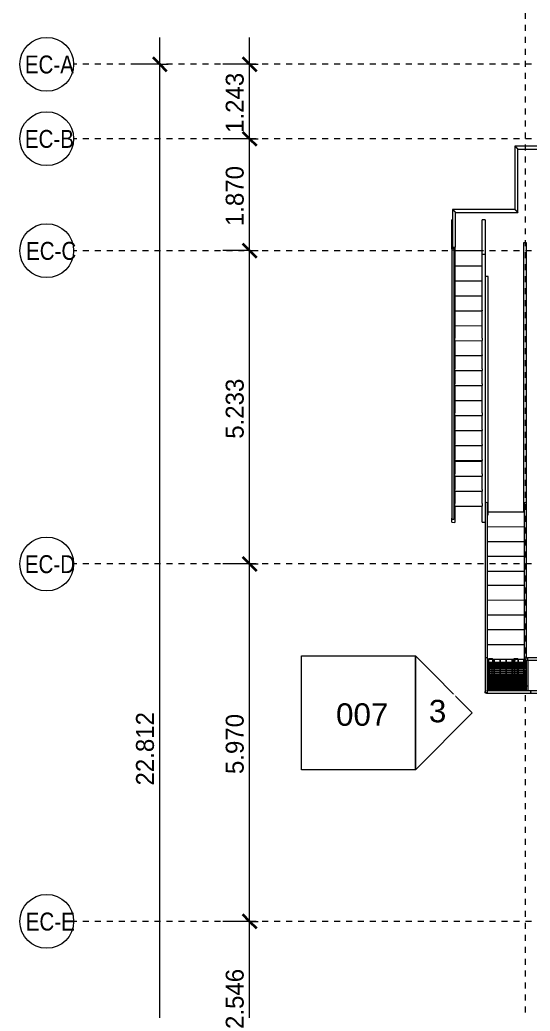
# Model space of a CAD drawing. Header units: metres. Extents: x -43 to 80, y -185 to 8.
# Drawn here: x 27.37 to 35.9, y -139.34 to -122.78 of the extents above; entities that cross this region are included whole.
import ezdxf

# ---------------------------------------------------------------- set-up
doc = ezdxf.new("R2010")
doc.units = ezdxf.units.M
doc.linetypes.add('Grid Line', pattern=[0.022225, 0.0127, -0.003175, 0.003175, -0.003175])
for name, color, linetype, lineweight in [('A-ANNO-DIMS', 7, 'Continuous', 9), ('A-ANNO-DIMS-150', 7, 'Continuous', 9), ('A-FLOR-HRAL', 7, 'Continuous', 9), ('A-GENM', 7, 'Continuous', 9), ('G-ANNO-SYMB', 7, 'Continuous', 9), ('P-PIPE-CNTR', 7, 'Continuous', 9), ('S-GRID', 7, 'Continuous', 9), ('S-GRID-IDEN', 7, 'Continuous', 9), ('S-STRS', 7, 'Continuous', 9)]:
    doc.layers.add(name, color=color, linetype=linetype, lineweight=lineweight)
doc.styles.add('Arial', font='arial.ttf', dxfattribs={"height": 0.375})
doc.styles.add('Century Gothic', font='GOTHIC.TTF', dxfattribs={"height": 0.3})
doc.styles.add('Saira Condensed', font='SairaCondensed-Regular.ttf', dxfattribs={"height": 0.3})
doc.dimstyles.new('C_G_2_0mm', dxfattribs={"dimscale": 0.3048, "dimtxt": 0.31325, "dimasz": 0.738189, "dimexe": 1.476378, "dimexo": 0.984252, "dimgap": 0.049213, "dimtad": 1, "dimdec": 3, "dimrnd": 0.001, "dimzin": 0, "dimdsep": 46, "dimtxsty": 'Century Gothic', "dimblk1": 'OBLIQUE', "dimblk2": 'OBLIQUE', "dimsah": 1, "dimcen": 0.09, "dimdle": 1.476378, "dimazin": 2, "dimtfac": 1, "dimtdec": 4, "dimtix": 1, "dimtmove": 0, "dimatfit": 3, "dimfxl": 1, "dimtvp": 1, "dimtolj": 1, "dimtzin": 0, "dimarcsym": 2})

# ---------------------------------------------------------------- blocks, each defined once
blk = doc.blocks.new('Railing - Railing-2167718-N02-ESTANQUE CABECERA')
at = {"layer": 'A-FLOR-HRAL'}
for p, q in [((-65.972, -113.394), (-64.132, -109.866)), ((-64.177, -109.843), (-65.928, -113.203)), ((-64.132, -109.866), (-64.177, -109.843)), ((-65.98, -113.39), (-65.972, -113.394))]:
    blk.add_line(p, q, dxfattribs=at)
blk = doc.blocks.new('Stairs 4 - Stairs 4-2168684-N02-ESTANQUE CABECERA')
at = {"layer": 'S-STRS'}
for p, q in [((-64.459, -109.178), (-64.232, -108.743)), ((-64.223, -108.748), (-64.232, -108.743)), ((-64.049, -109.491), (-63.782, -108.978)), ((-63.738, -109.001), (-64.005, -109.514)), ((-63.738, -109.001), (-63.782, -108.978)), ((-64.455, -109.279), (-64.886, -110.106)), ((-64.455, -109.279), (-64.464, -109.274)), ((-64.399, -109.172), (-64.455, -109.279)), ((-64.023, -109.439), (-64.428, -109.228)), ((-64.544, -109.449), (-64.138, -109.661)), ((-64.481, -110.318), (-64.049, -109.491)), ((-64.005, -109.514), (-64.177, -109.843)), ((-64.005, -109.514), (-64.049, -109.491)), ((-64.66, -109.671), (-64.254, -109.882)), ((-64.775, -109.893), (-64.369, -110.104)), ((-64.891, -110.114), (-65.104, -110.523)), ((-64.891, -110.114), (-64.886, -110.106)), ((-64.891, -110.114), (-64.485, -110.326)), ((-65.006, -110.336), (-64.6, -110.547)), ((-64.698, -110.734), (-64.485, -110.326)), ((-64.481, -110.318), (-64.485, -110.326)), ((-65.122, -110.558), (-65.232, -110.77)), ((-65.122, -110.558), (-65.104, -110.523)), ((-65.122, -110.558), (-64.716, -110.769)), ((-65.237, -110.779), (-65.34, -110.976)), ((-65.237, -110.779), (-65.232, -110.77)), ((-65.237, -110.779), (-64.832, -110.991)), ((-64.827, -110.981), (-64.716, -110.769)), ((-64.698, -110.734), (-64.716, -110.769)), ((-65.353, -111.001), (-65.455, -111.197)), ((-65.353, -111.001), (-65.34, -110.976)), ((-65.353, -111.001), (-64.947, -111.213)), ((-64.934, -111.187), (-64.832, -110.991)), ((-64.827, -110.981), (-64.832, -110.991)), ((-65.468, -111.223), (-65.68, -111.629)), ((-65.468, -111.223), (-65.455, -111.197)), ((-65.468, -111.223), (-65.063, -111.434)), ((-65.049, -111.409), (-64.947, -111.213)), ((-64.934, -111.187), (-64.947, -111.213)), ((-65.584, -111.444), (-65.178, -111.656)), ((-65.274, -111.84), (-65.063, -111.434)), ((-65.049, -111.409), (-65.063, -111.434)), ((-65.7, -111.666), (-65.809, -111.876)), ((-65.7, -111.666), (-65.68, -111.629)), ((-65.7, -111.666), (-65.294, -111.878)), ((-65.815, -111.888), (-65.924, -112.097)), ((-65.815, -111.888), (-65.809, -111.876)), ((-65.815, -111.888), (-65.409, -112.099)), ((-65.403, -112.087), (-65.294, -111.878)), ((-65.274, -111.84), (-65.294, -111.878)), ((-65.931, -112.109), (-65.924, -112.097)), ((-65.519, -112.309), (-65.409, -112.099)), ((-65.403, -112.087), (-65.409, -112.099)), ((-65.931, -112.109), (-66.04, -112.319)), ((-65.931, -112.109), (-65.525, -112.321)), ((-66.046, -112.331), (-66.15, -112.53)), ((-65.648, -112.557), (-66.054, -112.346)), ((-66.046, -112.331), (-66.04, -112.319)), ((-66.046, -112.331), (-65.64, -112.543)), ((-65.634, -112.531), (-65.525, -112.321)), ((-65.519, -112.309), (-65.525, -112.321)), ((-66.169, -112.567), (-66.27, -112.76)), ((-66.169, -112.567), (-66.15, -112.53)), ((-66.169, -112.567), (-65.763, -112.779)), ((-65.744, -112.742), (-65.64, -112.543)), ((-65.634, -112.531), (-65.64, -112.543)), ((-66.285, -112.789), (-66.27, -112.76)), ((-65.744, -112.742), (-65.763, -112.779)), ((-66.285, -112.789), (-66.379, -112.97)), ((-66.285, -112.789), (-65.879, -113)), ((-65.864, -112.972), (-65.763, -112.779)), ((-66.4, -113.011), (-66.524, -113.249)), ((-66.4, -113.011), (-66.379, -112.97)), ((-66.4, -113.011), (-65.995, -113.222)), ((-65.974, -113.182), (-65.879, -113)), ((-65.864, -112.972), (-65.879, -113)), ((-66.569, -113.225), (-66.536, -113.163)), ((-66.569, -113.225), (-66.524, -113.249)), ((-66.119, -113.46), (-65.995, -113.222)), ((-65.974, -113.182), (-65.995, -113.222)), ((-66.119, -113.46), (-66.074, -113.483))]:
    blk.add_line(p, q, dxfattribs=at)
blk = doc.blocks.new('Railing - Railing-2169923-N02-ESTANQUE CABECERA')
at = {"layer": 'A-FLOR-HRAL'}
for p, q in [((-62.728, -108.139), (-63.217, -109.078)), ((-63.196, -109.145), (-62.707, -108.207)), ((-61.966, -108.536), (-62.728, -108.139)), ((-62.707, -108.207), (-61.989, -108.581)), ((-64.143, -108.595), (-64.434, -109.154)), ((-63.217, -109.078), (-64.143, -108.595)), ((-61.989, -108.581), (-61.966, -108.536)), ((-64.39, -109.177), (-64.122, -108.663)), ((-64.122, -108.663), (-63.196, -109.145)), ((-64.434, -109.154), (-64.39, -109.177))]:
    blk.add_line(p, q, dxfattribs=at)
for points in [[(-62.728, -108.139), (-62.728, -108.139), (-62.728, -108.14), (-62.727, -108.142), (-62.727, -108.144), (-62.726, -108.146), (-62.726, -108.148), (-62.725, -108.15), (-62.724, -108.152), (-62.723, -108.155), (-62.722, -108.158), (-62.722, -108.16), (-62.721, -108.162), (-62.72, -108.164), (-62.72, -108.166), (-62.719, -108.169), (-62.718, -108.171), (-62.718, -108.173), (-62.717, -108.175), (-62.716, -108.177), (-62.716, -108.18), (-62.715, -108.182), (-62.714, -108.184), (-62.714, -108.186), (-62.713, -108.188), (-62.712, -108.19), (-62.712, -108.192), (-62.711, -108.194), (-62.71, -108.196), (-62.71, -108.198), (-62.709, -108.2), (-62.708, -108.202), (-62.708, -108.204), (-62.707, -108.206), (-62.707, -108.207), (-62.707, -108.207)], [(-64.143, -108.595), (-64.143, -108.595), (-64.143, -108.596), (-64.142, -108.598), (-64.142, -108.6), (-64.141, -108.602), (-64.141, -108.603), (-64.14, -108.605), (-64.139, -108.608), (-64.138, -108.611), (-64.137, -108.614), (-64.137, -108.616), (-64.136, -108.618), (-64.135, -108.62), (-64.135, -108.622), (-64.134, -108.624), (-64.133, -108.627), (-64.133, -108.629), (-64.132, -108.631), (-64.131, -108.633), (-64.13, -108.635), (-64.13, -108.638), (-64.129, -108.64), (-64.128, -108.642), (-64.128, -108.644), (-64.127, -108.646), (-64.127, -108.648), (-64.126, -108.65), (-64.125, -108.652), (-64.125, -108.654), (-64.124, -108.656), (-64.123, -108.658), (-64.123, -108.66), (-64.122, -108.662), (-64.122, -108.663), (-64.122, -108.663)], [(-63.217, -109.078), (-63.217, -109.078), (-63.217, -109.078), (-63.217, -109.08), (-63.216, -109.082), (-63.215, -109.084), (-63.215, -109.086), (-63.214, -109.088), (-63.213, -109.091), (-63.212, -109.094), (-63.211, -109.096), (-63.211, -109.099), (-63.21, -109.101), (-63.21, -109.103), (-63.209, -109.105), (-63.208, -109.107), (-63.207, -109.109), (-63.207, -109.111), (-63.206, -109.114), (-63.205, -109.116), (-63.205, -109.118), (-63.204, -109.12), (-63.203, -109.122), (-63.203, -109.124), (-63.202, -109.126), (-63.201, -109.128), (-63.201, -109.13), (-63.2, -109.133), (-63.199, -109.135), (-63.199, -109.137), (-63.198, -109.139), (-63.198, -109.141), (-63.197, -109.143), (-63.196, -109.145), (-63.196, -109.145), (-63.196, -109.145)]]:
    blk.add_open_spline(points, degree=3, knots=[0, 0, 0, 0, 0.083333, 0.125, 0.166667, 0.208333, 0.229167, 0.25, 0.291667, 0.333333, 0.354167, 0.375, 0.395833, 0.416667, 0.4375, 0.458333, 0.479167, 0.5, 0.520833, 0.541667, 0.5625, 0.583333, 0.604167, 0.625, 0.645833, 0.666667, 0.6875, 0.708333, 0.75, 0.770833, 0.791667, 0.833333, 0.875, 0.916667, 1, 1, 1, 1], dxfattribs=at)
blk = doc.blocks.new('Railings 7 - Railings 7-2170776-N02-ESTANQUE CABECERA')
at = {"layer": 'A-FLOR-HRAL'}
for p, q in [((-64.459, -109.178), (-66.536, -113.163)), ((-66.501, -113.181), (-64.423, -109.196))]:
    blk.add_line(p, q, dxfattribs=at)
for start_param, end_param in [(4.712389, 7.853982), (1.570796, 4.712389)]:
    blk.add_ellipse((-64.441, -109.187), major_axis=(-0.0177, 0.0092), ratio=0.598844, start_param=start_param, end_param=end_param, dxfattribs=at)
for points, knots in [([(-66.536, -113.163), (-66.537, -113.164), (-66.537, -113.165), (-66.538, -113.168), (-66.538, -113.17), (-66.538, -113.173), (-66.538, -113.176), (-66.537, -113.179), (-66.535, -113.183), (-66.532, -113.187), (-66.529, -113.189), (-66.528, -113.19)], [0.5, 0.5, 0.5, 0.5, 0.5416667, 0.5833333, 0.625, 0.6666667, 0.7083333, 0.75, 0.8333333, 0.9166667, 1, 1, 1, 1]), ([(-66.528, -113.19), (-66.526, -113.191), (-66.523, -113.192), (-66.517, -113.192), (-66.513, -113.192), (-66.51, -113.19), (-66.508, -113.189), (-66.505, -113.187), (-66.504, -113.186), (-66.502, -113.184), (-66.501, -113.182), (-66.501, -113.181)], [0, 0, 0, 0, 0.0833333, 0.1666667, 0.25, 0.2916667, 0.3333333, 0.375, 0.4166667, 0.4583333, 0.5, 0.5, 0.5, 0.5])]:
    blk.add_open_spline(points, degree=3, knots=knots, dxfattribs=at)
blk = doc.blocks.new('Stairs 5 - Stairs 5-2171314-N02-ESTANQUE CABECERA')
at = {"layer": 'S-STRS'}
for p, q in [((-65.42, -113.633), (-65.952, -113.356)), ((-65.534, -113.852), (-66.075, -113.571)), ((-65.648, -114.072), (-66.189, -113.79)), ((-65.763, -114.291), (-66.303, -114.009)), ((-65.877, -114.51), (-66.417, -114.228)), ((-65.986, -114.72), (-66.527, -114.438)), ((-66.101, -114.939), (-66.641, -114.657)), ((-66.215, -115.158), (-66.756, -114.877)), ((-66.329, -115.377), (-66.87, -115.096)), ((-66.443, -115.597), (-66.984, -115.315)), ((-66.56, -115.82), (-66.553, -115.806)), ((-66.533, -115.833), (-66.56, -115.82))]:
    blk.add_line(p, q, dxfattribs=at)
blk = doc.blocks.new('Stairs 6 - Stairs 6-2172334-N02-ESTANQUE CABECERA')
at = {"layer": 'S-STRS'}
for p, q in [((-66.739, -116.312), (-66.503, -115.86)), ((-66.529, -115.847), (-66.527, -115.844)), ((-66.07, -116.086), (-66.529, -115.847)), ((-66.502, -115.816), (-66.492, -115.821)), ((-66.302, -115.965), (-66.538, -116.417)), ((-66.525, -116.424), (-66.289, -115.971)), ((-66.088, -116.076), (-66.324, -116.529)), ((-66.325, -116.575), (-66.783, -116.336))]:
    blk.add_line(p, q, dxfattribs=at)
blk = doc.blocks.new('M_RVR_Grating - 0_547 x 0_69-2173037-N02-ESTANQUE CABECERA')
at = {"layer": 'A-GENM'}
for p, q in [((-0.224, 0.345), (-0.259, 0.345)), ((0.251, 0.345), (-0.259, 0.345)), ((-0.22, 0.345), (-0.224, 0.345)), ((-0.224, 0.345), (-0.224, 0.192)), ((-0.224, 0.192), (-0.224, 0.345)), ((-0.22, 0.196), (-0.22, 0.345)), ((-0.187, 0.345), (-0.191, 0.345)), ((-0.191, 0.345), (-0.191, -0.305)), ((-0.187, -0.305), (-0.187, 0.345)), ((-0.154, 0.345), (-0.158, 0.345)), ((-0.158, 0.345), (-0.158, -0.305)), ((-0.154, -0.305), (-0.154, 0.345)), ((-0.121, 0.345), (-0.125, 0.345)), ((-0.125, 0.345), (-0.125, -0.305)), ((-0.121, -0.305), (-0.121, 0.345)), ((-0.088, 0.345), (-0.092, 0.345)), ((-0.092, 0.345), (-0.092, -0.305)), ((-0.088, -0.305), (-0.088, 0.345)), ((-0.055, 0.345), (-0.059, 0.345)), ((-0.059, 0.345), (-0.059, -0.305)), ((-0.055, -0.305), (-0.055, 0.345)), ((-0.022, 0.345), (-0.026, 0.345)), ((-0.026, 0.345), (-0.026, -0.305)), ((-0.022, -0.305), (-0.022, 0.345)), ((0.011, 0.345), (0.007, 0.345)), ((0.007, 0.345), (0.007, -0.305)), ((0.011, -0.305), (0.011, 0.345)), ((0.044, 0.345), (0.04, 0.345)), ((0.04, 0.345), (0.04, -0.305)), ((0.044, -0.305), (0.044, 0.345)), ((0.077, 0.345), (0.073, 0.345)), ((0.073, 0.345), (0.073, -0.305)), ((0.077, -0.305), (0.077, 0.345)), ((0.11, 0.345), (0.106, 0.345)), ((0.106, 0.345), (0.106, -0.305)), ((0.11, -0.305), (0.11, 0.345)), ((0.143, 0.345), (0.139, 0.345)), ((0.139, 0.345), (0.139, -0.305)), ((0.143, 0.202), (0.143, 0.345)), ((0.176, 0.345), (0.172, 0.345)), ((0.172, 0.345), (0.172, 0.209)), ((0.176, 0.209), (0.176, 0.345)), ((0.209, 0.345), (0.205, 0.345)), ((0.205, 0.345), (0.205, 0.209)), ((0.209, 0.209), (0.209, 0.345)), ((0.251, 0.345), (0.223, 0.345)), ((0.223, 0.345), (0.223, -0.305)), ((0.242, 0.345), (0.238, 0.345)), ((0.238, 0.345), (0.238, -0.305)), ((0.242, -0.305), (0.242, 0.345)), ((-0.274, 0.305), (-0.274, -0.215)), ((-0.274, 0.305), (-0.274, 0.295)), ((-0.274, 0.295), (0.251, 0.295)), ((-0.274, 0.3), (0.251, 0.3)), ((0.251, 0.21), (-0.274, 0.21)), ((-0.274, 0.2), (0.14, 0.2)), ((0.251, 0.31), (-0.269, 0.31)), ((0.144, 0.2), (0.213, 0.2)), ((0.172, 0.205), (0.172, 0.15)), ((0.176, 0.15), (0.176, 0.205)), ((0.205, 0.205), (0.205, 0.136)), ((0.209, 0.136), (0.209, 0.205)), ((0.216, 0.2), (0.251, 0.2)), ((0.251, 0.11), (-0.274, 0.11)), ((-0.274, 0.1), (0.251, 0.1)), ((0.251, 0.01), (-0.274, 0.01)), ((-0.274, 0), (0.251, 0)), ((-0.224, 0.142), (-0.224, -0.215)), ((-0.224, -0.215), (-0.224, 0.142)), ((-0.22, -0.215), (-0.22, 0.145)), ((0.143, -0.221), (0.143, 0.139)), ((0.172, 0.142), (0.172, 0.136)), ((0.172, 0.133), (0.172, -0.215)), ((0.176, 0.136), (0.176, 0.142)), ((0.176, -0.215), (0.176, 0.133)), ((0.205, 0.133), (0.205, -0.215)), ((0.209, -0.215), (0.209, 0.133)), ((0.251, -0.09), (-0.274, -0.09)), ((-0.274, -0.1), (0.251, -0.1)), ((0.251, -0.295), (-0.274, -0.295)), ((-0.274, -0.295), (-0.274, -0.305)), ((0.251, -0.19), (-0.274, -0.19)), ((-0.274, -0.2), (0.251, -0.2)), ((-0.274, -0.218), (-0.274, -0.288)), ((-0.274, -0.291), (-0.274, -0.305)), ((-0.274, -0.3), (0.251, -0.3)), ((-0.224, -0.218), (-0.224, -0.232)), ((-0.224, -0.232), (-0.224, -0.218)), ((-0.224, -0.279), (-0.224, -0.288)), ((-0.224, -0.288), (-0.224, -0.279)), ((-0.224, -0.291), (-0.224, -0.305)), ((-0.224, -0.305), (-0.224, -0.291)), ((-0.22, -0.229), (-0.22, -0.218)), ((-0.22, -0.288), (-0.22, -0.279)), ((-0.22, -0.305), (-0.22, -0.291)), ((0.147, -0.29), (-0.214, -0.29)), ((0.143, -0.305), (0.143, -0.285)), ((0.172, -0.218), (0.172, -0.288)), ((0.172, -0.291), (0.172, -0.305)), ((0.176, -0.288), (0.176, -0.218)), ((0.176, -0.305), (0.176, -0.291)), ((0.205, -0.218), (0.205, -0.288)), ((0.205, -0.291), (0.205, -0.305)), ((0.209, -0.288), (0.209, -0.218)), ((0.209, -0.305), (0.209, -0.291)), ((0.251, -0.29), (0.21, -0.29)), ((-0.274, -0.345), (0.273, -0.345)), ((-0.274, -0.345), (-0.224, -0.345)), ((-0.224, -0.345), (-0.22, -0.345)), ((-0.191, -0.345), (-0.187, -0.345)), ((-0.158, -0.345), (-0.154, -0.345)), ((-0.125, -0.345), (-0.121, -0.345)), ((-0.092, -0.345), (-0.088, -0.345)), ((-0.059, -0.345), (-0.055, -0.345)), ((-0.026, -0.345), (-0.022, -0.345)), ((0.007, -0.345), (0.011, -0.345)), ((0.04, -0.345), (0.044, -0.345)), ((0.073, -0.345), (0.077, -0.345)), ((0.106, -0.345), (0.11, -0.345)), ((0.139, -0.345), (0.143, -0.345)), ((0.172, -0.345), (0.176, -0.345)), ((0.205, -0.345), (0.209, -0.345)), ((0.223, -0.345), (0.273, -0.345)), ((0.238, -0.345), (0.242, -0.345))]:
    blk.add_line(p, q, dxfattribs=at)
blk = doc.blocks.new('Railings 8 - Railings 8-2173420-N02-ESTANQUE CABECERA')
at = {"layer": 'A-FLOR-HRAL'}
for p, q in [((-65.928, -113.203), (-67.122, -115.492)), ((-67.086, -115.511), (-65.893, -113.221)), ((-67.122, -115.492), (-67.388, -116.004)), ((-67.353, -116.022), (-67.086, -115.511)), ((-67.388, -116.004), (-67.387, -116.004)), ((-67.375, -116.01), (-67.37, -116.013)), ((-67.37, -116.013), (-67.366, -116.015))]:
    blk.add_line(p, q, dxfattribs=at)
for start_param, end_param in [(4.712389, 6.283185), (3.141593, 4.712389)]:
    blk.add_ellipse((-65.91, -113.212), major_axis=(-0.0177, 0.0092), ratio=0.601815, start_param=start_param, end_param=end_param, dxfattribs=at)
blk.add_open_spline([(-67.122, -115.492), (-67.121, -115.492), (-67.12, -115.491), (-67.118, -115.491), (-67.114, -115.491), (-67.11, -115.492), (-67.106, -115.493), (-67.102, -115.495), (-67.101, -115.496)], degree=3, dxfattribs=at)
blk.add_open_spline([(-67.101, -115.496), (-67.098, -115.497), (-67.093, -115.5), (-67.089, -115.504), (-67.087, -115.507), (-67.086, -115.509), (-67.086, -115.51), (-67.086, -115.511)], degree=3, knots=[0, 0, 0, 0, 0.1666667, 0.25, 0.3333333, 0.4166667, 0.5, 0.5, 0.5, 0.5], dxfattribs=at)
blk = doc.blocks.new('Railings 9 - Railings 8-2173765-N02-ESTANQUE CABECERA')
at = {"layer": 'A-FLOR-HRAL'}
for p, q in [((-65.352, -113.503), (-66.546, -115.793)), ((-66.51, -115.811), (-65.317, -113.522)), ((-66.546, -115.793), (-66.553, -115.806))]:
    blk.add_line(p, q, dxfattribs=at)
for centre, start_param, end_param in [((-65.334, -113.512), 4.712389, 6.283185), ((-65.334, -113.512), 3.141593, 4.712389), ((-66.535, -115.816), 5.559652, 7.853982), ((-66.528, -115.802), 4.712389, 7.853982), ((-66.535, -115.816), 1.570796, 1.951221), ((-66.528, -115.802), 1.570796, 4.712389)]:
    blk.add_ellipse(centre, major_axis=(-0.0177, 0.0092), ratio=0.601815, start_param=start_param, end_param=end_param, dxfattribs=at)
blk = doc.blocks.new('Railing - Railing-2173848-N02-ESTANQUE CABECERA')
at = {"layer": 'A-FLOR-HRAL'}
for p, q in [((-63.349, -109.642), (-65.426, -113.625)), ((-65.381, -113.648), (-63.305, -109.665)), ((-63.305, -109.665), (-63.349, -109.642)), ((-65.426, -113.625), (-65.419, -113.629)), ((-65.382, -113.648), (-65.381, -113.648))]:
    blk.add_line(p, q, dxfattribs=at)
blk = doc.blocks.new('Railings 10 - Railings 10-2174506-N02-ESTANQUE CABECERA')
at = {"layer": 'A-FLOR-HRAL'}
for p, q in [((-66.509, -115.855), (-66.504, -115.858)), ((-66.509, -115.855), (-66.509, -115.855)), ((-66.504, -115.858), (-66.103, -116.067)), ((-66.485, -115.823), (-66.491, -115.82)), ((-66.491, -115.82), (-66.491, -115.82)), ((-66.085, -116.032), (-66.485, -115.823)), ((-67.377, -116.025), (-66.707, -116.374)), ((-66.689, -116.339), (-67.358, -115.99)), ((-66.103, -116.067), (-64.916, -116.686)), ((-64.898, -116.65), (-66.085, -116.032)), ((-66.707, -116.374), (-66.358, -116.556)), ((-66.34, -116.52), (-66.689, -116.339)), ((-66.358, -116.556), (-65.171, -117.175)), ((-65.153, -117.139), (-66.34, -116.52)), ((-64.916, -116.686), (-64.907, -116.668)), ((-64.907, -116.668), (-64.898, -116.65)), ((-65.171, -117.175), (-65.162, -117.157)), ((-65.162, -117.157), (-65.153, -117.139))]:
    blk.add_line(p, q, dxfattribs=at)
for start, end in [(152.4684, 332.4684), (187.5216, 197.4684), (129.5355, 152.4684), (212.4684, 227.031), (332.4684, 77.4684), (47.4684, 62.4684)]:
    blk.add_arc((-66.514, -115.83), 0.02, start, end, dxfattribs=at)
for start_param, end_param in [(2.458232, 3.141593), (0, 0.664801)]:
    blk.add_ellipse((-66.494, -115.841), major_axis=(0.0092, 0.0177), ratio=0.809017, start_param=start_param, end_param=end_param, dxfattribs=at)
for points, knots in [([(-67.377, -116.025), (-67.377, -116.025), (-67.378, -116.024), (-67.379, -116.024), (-67.38, -116.023), (-67.381, -116.022), (-67.382, -116.021), (-67.383, -116.02), (-67.384, -116.019), (-67.384, -116.018), (-67.385, -116.017), (-67.386, -116.015), (-67.386, -116.014), (-67.387, -116.012), (-67.387, -116.01), (-67.388, -116.008), (-67.387, -116.006), (-67.387, -116.002), (-67.386, -116), (-67.385, -115.998)], [0.5, 0.5, 0.5, 0.5, 0.5208333, 0.5416667, 0.5625, 0.5833333, 0.6041667, 0.625, 0.6458333, 0.6666667, 0.6875, 0.7083333, 0.75, 0.7708333, 0.7916667, 0.8333333, 0.875, 0.9166667, 1, 1, 1, 1]), ([(-67.385, -115.998), (-67.384, -115.996), (-67.383, -115.994), (-67.38, -115.992), (-67.378, -115.99), (-67.376, -115.989), (-67.375, -115.989), (-67.374, -115.988), (-67.373, -115.988)], [0, 0, 0, 0, 0.0833333, 0.125, 0.1666667, 0.2083333, 0.2291667, 0.25, 0.25, 0.25, 0.25]), ([(-66.103, -116.067), (-66.104, -116.067), (-66.105, -116.066), (-66.106, -116.065), (-66.106, -116.064), (-66.107, -116.062), (-66.107, -116.061), (-66.107, -116.058), (-66.107, -116.054), (-66.105, -116.049), (-66.104, -116.046), (-66.103, -116.045)], [0.5, 0.5, 0.5, 0.5, 0.5416667, 0.5833333, 0.625, 0.6666667, 0.7083333, 0.75, 0.8333333, 0.9166667, 1, 1, 1, 1]), ([(-66.103, -116.045), (-66.102, -116.043), (-66.101, -116.04), (-66.097, -116.036), (-66.095, -116.034), (-66.092, -116.032), (-66.091, -116.032), (-66.089, -116.031), (-66.088, -116.031), (-66.086, -116.031), (-66.085, -116.031), (-66.085, -116.032)], [0, 0, 0, 0, 0.0833333, 0.1666667, 0.25, 0.2916667, 0.3333333, 0.375, 0.4166667, 0.4583333, 0.5, 0.5, 0.5, 0.5]), ([(-66.707, -116.374), (-66.708, -116.374), (-66.708, -116.373), (-66.709, -116.372), (-66.71, -116.371), (-66.71, -116.369), (-66.711, -116.368), (-66.711, -116.365), (-66.71, -116.361), (-66.709, -116.356), (-66.708, -116.353), (-66.707, -116.352)], [0.5, 0.5, 0.5, 0.5, 0.5416667, 0.5833333, 0.625, 0.6666667, 0.7083333, 0.75, 0.8333333, 0.9166667, 1, 1, 1, 1]), ([(-66.707, -116.352), (-66.706, -116.35), (-66.704, -116.347), (-66.701, -116.343), (-66.698, -116.341), (-66.696, -116.339), (-66.694, -116.339), (-66.693, -116.338), (-66.691, -116.338), (-66.69, -116.338), (-66.689, -116.338), (-66.689, -116.339)], [0, 0, 0, 0, 0.0833333, 0.1666667, 0.25, 0.2916667, 0.3333333, 0.375, 0.4166667, 0.4583333, 0.5, 0.5, 0.5, 0.5]), ([(-66.358, -116.556), (-66.359, -116.556), (-66.359, -116.555), (-66.36, -116.554), (-66.361, -116.553), (-66.362, -116.551), (-66.362, -116.549), (-66.362, -116.547), (-66.362, -116.543), (-66.36, -116.538), (-66.359, -116.535), (-66.358, -116.533)], [0.5, 0.5, 0.5, 0.5, 0.5416667, 0.5833333, 0.625, 0.6666667, 0.7083333, 0.75, 0.8333333, 0.9166667, 1, 1, 1, 1]), ([(-66.358, -116.533), (-66.357, -116.532), (-66.355, -116.529), (-66.352, -116.525), (-66.349, -116.523), (-66.347, -116.521), (-66.346, -116.52), (-66.344, -116.52), (-66.342, -116.52), (-66.341, -116.52), (-66.34, -116.52), (-66.34, -116.52)], [0, 0, 0, 0, 0.0833333, 0.1666667, 0.25, 0.2916667, 0.3333333, 0.375, 0.4166667, 0.4583333, 0.5, 0.5, 0.5, 0.5])]:
    blk.add_open_spline(points, degree=3, knots=knots, dxfattribs=at)
blk = doc.blocks.new('M_Estructura 01 - M_Estructura 01-2177964-N02-ESTANQUE CABECERA')
at = {"layer": 'A-GENM'}
for p, q in [((-0.25, 0.214), (-0.25, 0.151)), ((-0.247, 0.151), (-0.247, 0.214)), ((-0.18, 0.221), (-0.244, 0.221)), ((-0.244, 0.217), (-0.18, 0.217)), ((-0.237, 0.183), (-0.237, 0.18)), ((-0.231, 0.183), (-0.237, 0.183)), ((-0.237, 0.177), (-0.237, 0.148)), ((-0.236, 0.215), (-0.186, 0.215)), ((-0.236, 0.213), (-0.236, 0.215)), ((-0.236, 0.21), (-0.236, 0.207)), ((-0.236, 0.183), (-0.236, 0.21)), ((-0.231, 0.183), (-0.193, 0.183)), ((-0.177, 0.208), (-0.212, 0.208)), ((-0.212, 0.208), (-0.212, 0.201)), ((-0.212, 0.18), (-0.212, 0.201)), ((-0.212, 0.164), (-0.212, 0.177)), ((-0.192, 0.2), (-0.192, 0.175)), ((-0.186, 0.215), (-0.186, 0.213)), ((-0.186, 0.21), (-0.186, 0.207)), ((-0.186, 0.207), (-0.184, 0.207)), ((-0.184, 0.157), (-0.184, 0.207)), ((-0.184, 0.207), (-0.179, 0.207)), ((-0.177, 0.214), (-0.177, 0.151)), ((-0.174, 0.151), (-0.174, 0.214)), ((-0.15, 0.208), (-0.174, 0.208)), ((-0.05, 0.208), (-0.143, 0.208)), ((0.05, 0.208), (-0.043, 0.208)), ((0.15, 0.208), (0.057, 0.208)), ((0.174, 0.208), (0.157, 0.208)), ((0.174, 0.214), (0.174, 0.151)), ((0.174, 0.214), (0.174, 0.151)), ((0.177, 0.151), (0.177, 0.214)), ((0.177, 0.151), (0.177, 0.214)), ((0.212, 0.208), (0.177, 0.208)), ((0.244, 0.221), (0.18, 0.221)), ((0.244, 0.221), (0.18, 0.221)), ((0.18, 0.217), (0.244, 0.217)), ((0.18, 0.217), (0.244, 0.217)), ((0.187, 0.183), (0.187, 0.18)), ((0.187, 0.175), (0.187, 0.148)), ((0.188, 0.215), (0.238, 0.215)), ((0.188, 0.213), (0.188, 0.215)), ((0.188, 0.21), (0.188, 0.207)), ((0.188, 0.207), (0.188, 0.21)), ((0.193, 0.183), (0.231, 0.183)), ((0.212, 0.201), (0.212, 0.208)), ((0.212, 0.207), (0.236, 0.207)), ((0.212, 0.201), (0.212, 0.18)), ((0.212, 0.177), (0.212, 0.164)), ((0.237, 0.183), (0.231, 0.183)), ((0.243, 0.207), (0.237, 0.207)), ((0.237, 0.18), (0.237, 0.183)), ((0.237, 0.148), (0.237, 0.177)), ((0.238, 0.215), (0.238, 0.213)), ((0.238, 0.208), (0.238, 0.18)), ((0.238, 0.207), (0.244, 0.207)), ((0.238, 0.177), (0.238, 0.148)), ((0.244, 0.207), (0.244, 0.18)), ((0.244, 0.177), (0.244, 0.157)), ((0.247, 0.214), (0.247, 0.151)), ((0.247, 0.214), (0.247, 0.151)), ((0.25, 0.151), (0.25, 0.214)), ((0.25, 0.151), (0.25, 0.214)), ((-0.18, 0.148), (-0.244, 0.148)), ((-0.244, 0.144), (-0.18, 0.144)), ((-0.237, 0.144), (-0.237, 0.114)), ((-0.237, 0.111), (-0.237, 0.081)), ((-0.237, 0.078), (-0.237, 0.048)), ((-0.237, 0.045), (-0.237, 0.015)), ((-0.237, 0.012), (-0.237, -0.018)), ((-0.212, 0.158), (-0.206, 0.158)), ((-0.206, 0.165), (-0.201, 0.165)), ((-0.184, 0.157), (-0.206, 0.157)), ((-0.187, 0.147), (-0.187, 0.156)), ((-0.187, 0.114), (-0.187, 0.144)), ((-0.187, 0.081), (-0.187, 0.111)), ((-0.187, 0.048), (-0.187, 0.078)), ((-0.187, 0.015), (-0.187, 0.045)), ((-0.187, -0.018), (-0.187, 0.012)), ((-0.186, 0.156), (-0.186, 0.148)), ((-0.186, 0.144), (-0.186, 0.114)), ((-0.186, 0.111), (-0.186, 0.081)), ((-0.186, 0.078), (-0.186, 0.048)), ((-0.186, 0.045), (-0.186, 0.015)), ((-0.186, 0.012), (-0.186, -0.018)), ((-0.177, 0.157), (-0.184, 0.157)), ((-0.18, 0.158), (-0.177, 0.158)), ((-0.174, 0.158), (-0.15, 0.158)), ((-0.151, 0.157), (-0.174, 0.157)), ((-0.143, 0.158), (-0.05, 0.158)), ((-0.051, 0.157), (-0.141, 0.157)), ((-0.043, 0.158), (0.05, 0.158)), ((0.049, 0.157), (-0.041, 0.157)), ((0.059, 0.158), (0.15, 0.158)), ((0.149, 0.157), (0.059, 0.157)), ((0.157, 0.158), (0.174, 0.158)), ((0.174, 0.157), (0.159, 0.157)), ((0.177, 0.158), (0.212, 0.158)), ((0.187, 0.157), (0.177, 0.157)), ((0.244, 0.148), (0.18, 0.148)), ((0.244, 0.148), (0.18, 0.148)), ((0.18, 0.144), (0.244, 0.144)), ((0.18, 0.144), (0.244, 0.144)), ((0.187, 0.144), (0.187, 0.114)), ((0.187, 0.111), (0.187, 0.081)), ((0.187, 0.078), (0.187, 0.048)), ((0.187, 0.045), (0.187, 0.015)), ((0.187, 0.012), (0.187, -0.018)), ((0.237, 0.114), (0.237, 0.144)), ((0.237, 0.081), (0.237, 0.111)), ((0.237, 0.048), (0.237, 0.078)), ((0.237, 0.015), (0.237, 0.045)), ((0.237, -0.018), (0.237, 0.012)), ((0.244, 0.157), (0.238, 0.157)), ((0.238, 0.144), (0.238, 0.114)), ((0.238, 0.111), (0.238, 0.081)), ((0.238, 0.078), (0.238, 0.048)), ((0.238, 0.045), (0.238, 0.015)), ((0.238, 0.012), (0.238, -0.018)), ((-0.237, -0.021), (-0.237, -0.051)), ((-0.237, -0.054), (-0.237, -0.084)), ((-0.237, -0.087), (-0.237, -0.117)), ((-0.237, -0.12), (-0.237, -0.15)), ((-0.237, -0.153), (-0.237, -0.183)), ((-0.187, -0.051), (-0.187, -0.021)), ((-0.187, -0.084), (-0.187, -0.054)), ((-0.187, -0.117), (-0.187, -0.087)), ((-0.187, -0.15), (-0.187, -0.12)), ((-0.187, -0.183), (-0.187, -0.153)), ((-0.186, -0.021), (-0.186, -0.051)), ((-0.186, -0.054), (-0.186, -0.084)), ((-0.186, -0.087), (-0.186, -0.117)), ((-0.186, -0.12), (-0.186, -0.15)), ((-0.186, -0.153), (-0.186, -0.183)), ((0.187, -0.021), (0.187, -0.051)), ((0.187, -0.054), (0.187, -0.084)), ((0.187, -0.087), (0.187, -0.117)), ((0.187, -0.12), (0.187, -0.15)), ((0.187, -0.153), (0.187, -0.183)), ((0.237, -0.051), (0.237, -0.021)), ((0.237, -0.084), (0.237, -0.054)), ((0.237, -0.117), (0.237, -0.087)), ((0.237, -0.15), (0.237, -0.12)), ((0.237, -0.183), (0.237, -0.153)), ((0.238, -0.021), (0.238, -0.051)), ((0.238, -0.054), (0.238, -0.084)), ((0.238, -0.087), (0.238, -0.117)), ((0.238, -0.12), (0.238, -0.15)), ((0.238, -0.153), (0.238, -0.183)), ((-0.25, -0.21), (-0.25, -0.273)), ((-0.25, -0.21), (-0.25, -0.273)), ((-0.247, -0.273), (-0.247, -0.21)), ((-0.247, -0.273), (-0.247, -0.21)), ((-0.18, -0.203), (-0.244, -0.203)), ((-0.18, -0.203), (-0.244, -0.203)), ((-0.244, -0.206), (-0.18, -0.206)), ((-0.244, -0.206), (-0.18, -0.206)), ((-0.18, -0.276), (-0.244, -0.276)), ((-0.18, -0.276), (-0.244, -0.276)), ((-0.244, -0.279), (-0.18, -0.279)), ((-0.244, -0.279), (-0.18, -0.279)), ((-0.237, -0.186), (-0.237, -0.204)), ((-0.237, -0.206), (-0.237, -0.216)), ((-0.236, -0.214), (-0.236, -0.209)), ((-0.186, -0.214), (-0.236, -0.214)), ((-0.236, -0.215), (-0.236, -0.214)), ((-0.23, -0.221), (-0.204, -0.221)), ((-0.184, -0.267), (-0.2, -0.267)), ((-0.192, -0.223), (-0.192, -0.249)), ((-0.187, -0.203), (-0.187, -0.186)), ((-0.187, -0.209), (-0.187, -0.206)), ((-0.186, -0.186), (-0.186, -0.203)), ((-0.186, -0.206), (-0.186, -0.214)), ((-0.186, -0.214), (-0.186, -0.219)), ((-0.186, -0.217), (-0.184, -0.217)), ((-0.184, -0.267), (-0.184, -0.217)), ((-0.184, -0.217), (-0.183, -0.217)), ((-0.183, -0.267), (-0.184, -0.267)), ((-0.177, -0.21), (-0.177, -0.273)), ((-0.177, -0.21), (-0.177, -0.273)), ((-0.174, -0.273), (-0.174, -0.21)), ((-0.174, -0.273), (-0.174, -0.21)), ((0.174, -0.21), (0.174, -0.273)), ((0.177, -0.273), (0.177, -0.21)), ((0.244, -0.203), (0.18, -0.203)), ((0.18, -0.206), (0.244, -0.206)), ((0.244, -0.276), (0.18, -0.276)), ((0.18, -0.279), (0.244, -0.279)), ((0.187, -0.186), (0.187, -0.203)), ((0.187, -0.206), (0.187, -0.216)), ((0.188, -0.214), (0.188, -0.209)), ((0.238, -0.214), (0.188, -0.214)), ((0.188, -0.215), (0.188, -0.214)), ((0.194, -0.221), (0.22, -0.221)), ((0.237, -0.203), (0.237, -0.186)), ((0.237, -0.21), (0.237, -0.206)), ((0.238, -0.186), (0.238, -0.203)), ((0.238, -0.206), (0.238, -0.214)), ((0.238, -0.214), (0.238, -0.229)), ((0.247, -0.21), (0.247, -0.273)), ((0.25, -0.273), (0.25, -0.21))]:
    blk.add_line(p, q, dxfattribs=at)
for centre, radius, start, end in [((-0.244, 0.214), 0.00636, 90, 180), ((-0.244, 0.214), 0.00636, 90, 180), ((-0.244, 0.214), 0.00318, 90, 180), ((-0.244, 0.214), 0.00318, 90, 180), ((-0.18, 0.214), 0.00636, 0, 90), ((-0.18, 0.214), 0.00636, 360, 90), ((-0.18, 0.214), 0.00636, 360, 90), ((-0.18, 0.214), 0.00636, 0, 90), ((-0.18, 0.214), 0.00318, 360, 90), ((-0.18, 0.214), 0.00318, 360, 90), ((-0.18, 0.214), 0.00318, 0, 90), ((-0.18, 0.214), 0.00318, 0, 90), ((0.18, 0.214), 0.00636, 90, 180), ((0.18, 0.214), 0.00636, 90, 180), ((0.18, 0.214), 0.00636, 90, 180), ((0.18, 0.214), 0.00636, 90, 180), ((0.18, 0.214), 0.00318, 90, 180), ((0.18, 0.214), 0.00318, 90, 180), ((0.18, 0.214), 0.00318, 90, 180), ((0.18, 0.214), 0.00318, 90, 180), ((0.244, 0.214), 0.00636, 360, 90), ((0.244, 0.214), 0.00636, 30, 90), ((0.244, 0.214), 0.00636, 360, 90), ((0.244, 0.214), 0.00636, 30, 90), ((0.244, 0.214), 0.00318, 0, 90), ((0.244, 0.214), 0.00318, 360, 90), ((0.244, 0.214), 0.00318, 0, 90), ((0.244, 0.214), 0.00318, 0, 90), ((-0.244, 0.151), 0.00636, 180, 270), ((-0.244, 0.151), 0.00636, 180, 270), ((-0.244, 0.151), 0.00318, 180, 270), ((-0.244, 0.151), 0.00318, 180, 270), ((-0.18, 0.151), 0.00318, 270, 0), ((-0.18, 0.151), 0.00636, 270, 360), ((-0.18, 0.151), 0.00318, 270, 0), ((-0.18, 0.151), 0.00636, 270, 360), ((-0.18, 0.151), 0.00318, 270, 0), ((-0.18, 0.151), 0.00318, 270, 360), ((-0.18, 0.151), 0.00636, 315.8443, 0), ((-0.18, 0.151), 0.00636, 315.8443, 360), ((0.18, 0.151), 0.00636, 180, 270), ((0.18, 0.151), 0.00636, 180, 224.1557), ((0.18, 0.151), 0.00636, 180, 270), ((0.18, 0.151), 0.00636, 180, 224.1557), ((0.18, 0.151), 0.00318, 180, 270), ((0.18, 0.151), 0.00318, 180, 270), ((0.18, 0.151), 0.00318, 180, 270), ((0.18, 0.151), 0.00318, 180, 270), ((0.244, 0.151), 0.00636, 270, 360), ((0.244, 0.151), 0.00318, 270, 0), ((0.244, 0.151), 0.00318, 270, 0), ((0.244, 0.151), 0.00636, 270, 360), ((0.244, 0.151), 0.00318, 270, 0), ((0.244, 0.151), 0.00318, 270, 360), ((0.244, 0.151), 0.00636, 315, 330), ((0.244, 0.151), 0.00636, 315, 330), ((-0.244, -0.21), 0.00636, 90, 180), ((-0.244, -0.21), 0.00636, 90, 180), ((-0.244, -0.273), 0.00636, 180, 270), ((-0.244, -0.273), 0.00636, 180, 270), ((-0.244, -0.21), 0.00318, 90, 180), ((-0.244, -0.21), 0.00318, 90, 180), ((-0.244, -0.273), 0.00318, 180, 270), ((-0.244, -0.273), 0.00318, 180, 270), ((-0.18, -0.21), 0.00636, 0, 90), ((-0.18, -0.21), 0.00636, 0, 90), ((-0.18, -0.21), 0.00636, 0, 90), ((-0.18, -0.21), 0.00636, 0, 90), ((-0.18, -0.21), 0.00318, 0, 90), ((-0.18, -0.21), 0.00318, 360, 90), ((-0.18, -0.21), 0.00318, 0, 90), ((-0.18, -0.21), 0.00318, 0, 90), ((-0.18, -0.273), 0.00636, 270, 0), ((-0.18, -0.273), 0.00318, 270, 360), ((-0.18, -0.273), 0.00636, 270, 360), ((-0.18, -0.273), 0.00318, 270, 0), ((0.18, -0.21), 0.00636, 90, 180), ((0.18, -0.21), 0.00636, 90, 180), ((0.18, -0.21), 0.00636, 90, 180), ((0.18, -0.21), 0.00636, 90, 180), ((0.18, -0.273), 0.00636, 180, 270), ((0.18, -0.273), 0.00636, 180, 270), ((0.18, -0.21), 0.00318, 90, 180), ((0.18, -0.21), 0.00318, 90, 180), ((0.18, -0.21), 0.00318, 90, 180), ((0.18, -0.21), 0.00318, 90, 180), ((0.18, -0.273), 0.00318, 180, 270), ((0.18, -0.273), 0.00318, 180, 270), ((0.244, -0.21), 0.00636, 30, 90), ((0.244, -0.21), 0.00636, 0, 90), ((0.244, -0.21), 0.00636, 360, 90), ((0.244, -0.21), 0.00636, 30, 90), ((0.244, -0.21), 0.00318, 0, 90), ((0.244, -0.21), 0.00318, 360, 90), ((0.244, -0.21), 0.00318, 0, 90), ((0.244, -0.21), 0.00318, 0, 90), ((0.244, -0.273), 0.00636, 270, 0), ((0.244, -0.273), 0.00318, 270, 360), ((0.244, -0.273), 0.00636, 270, 360), ((0.244, -0.273), 0.00318, 270, 0)]:
    blk.add_arc(centre, radius, start, end, dxfattribs=at)
for centre, major_axis, start_param, end_param in [((-0.201, 0.175), (0, 0.01), 3.141593, 4.712389), ((-0.186, 0.2), (0, 0.00635), 0, 1.570796), ((-0.23, -0.215), (0.00635, 0), 3.141593, 4.712389), ((-0.204, -0.23), (-0.01, 0), 3.316403, 4.712389), ((-0.201, -0.249), (0, 0.01), 3.403392, 4.712389), ((-0.186, -0.223), (0, 0.00635), 0.785398, 1.570796), ((-0.186, -0.223), (0, 0.00635), 0, 0.769033), ((0.194, -0.215), (0.00635, 0), 3.141593, 4.712389), ((0.22, -0.23), (-0.01, 0), 3.403392, 4.712389)]:
    blk.add_ellipse(centre, major_axis=major_axis, ratio=0.924262, start_param=start_param, end_param=end_param, dxfattribs=at)
blk = doc.blocks.new('Elevation - Detail Number-1115207-N02-ESTANQUE CABECERA')
at = {"layer": 'G-ANNO-SYMB'}
for p, q in [((-0.00635, -0.00635), (-0.00635, 0.00635)), ((-0.00635, 0.00635), (0.00635, 0.00635)), ((0.00635, 0.00635), (0.00635, -0.00635)), ((0.00635, -0.00635), (-0.00635, -0.00635))]:
    blk.add_line(p, q, dxfattribs=at)
blk = doc.blocks.new('Elevation - Detail Number-1115155-N02-ESTANQUE CABECERA')
at = {"layer": 'G-ANNO-SYMB'}
for p, q in [((0, 0.00635), (-0.00635, 0)), ((0.00635, 0), (0, 0.00635)), ((-0.00635, 0), (0.00635, 0))]:
    blk.add_line(p, q, dxfattribs=at)
blk = doc.blocks.new('Grid - 3mm-1144979-N02-ESTANQUE CABECERA')
at = {"layer": 'S-GRID-IDEN', "color": 253, "true_color": 0xaaaaaa}
blk.add_circle((0, 0), 0.003, dxfattribs=at)
blk = doc.blocks.new('DIMBLOCK38-N02-ESTANQUE CABECERA')
at = {"layer": 'A-ANNO-DIMS-150'}
for p, q in [((29.713, -146.785), (29.713, -123.073)), ((29.713, -123.523), (29.263, -123.523)), ((29.713, -123.523), (29.854, -123.523)), ((29.713, -146.335), (29.263, -146.335)), ((29.713, -146.335), (29.854, -146.335))]:
    blk.add_line(p, q, dxfattribs=at)
at = {"layer": 'A-ANNO-DIMS-150', "lineweight": 35}
for p, q in [((29.713, -123.523), (29.601, -123.411)), ((29.713, -123.523), (29.826, -123.636)), ((29.713, -146.335), (29.601, -146.223)), ((29.713, -146.335), (29.826, -146.448))]:
    blk.add_line(p, q, dxfattribs=at)
at = {"layer": 'A-ANNO-DIMS-150', "color": 0, "insert": (29.314, -135.57), "char_height": 0.3, "width": 1.5394, "attachment_point": 1, "rotation": 90, "line_spacing_factor": 0.984502, "style": 'Century Gothic'}
blk.add_mtext('22.812', dxfattribs=at)
blk = doc.blocks.new('_Oblique')
at = {"color": 0, "linetype": 'ByBlock', "lineweight": -2}
blk.add_line((-0.5, -0.5), (0.5, 0.5), dxfattribs=at)
blk = doc.blocks.new('DIMBLOCK41-N02-ESTANQUE CABECERA')
at = {"layer": 'A-ANNO-DIMS-150', "lineweight": 35}
for p, q in [((31.213, -137.84), (31.101, -137.727)), ((31.213, -137.84), (31.326, -137.952)), ((31.213, -140.386), (31.101, -140.273)), ((31.213, -140.386), (31.326, -140.498))]:
    blk.add_line(p, q, dxfattribs=at)
at = {"layer": 'A-ANNO-DIMS-150'}
for p, q in [((31.213, -137.84), (30.763, -137.84)), ((31.213, -140.386), (31.213, -137.84)), ((31.213, -137.84), (31.354, -137.84)), ((31.213, -140.386), (30.763, -140.386)), ((31.213, -140.386), (31.354, -140.386))]:
    blk.add_line(p, q, dxfattribs=at)
at = {"layer": 'A-ANNO-DIMS-150', "color": 0, "insert": (30.814, -139.637), "char_height": 0.3, "width": 1.25897, "attachment_point": 1, "rotation": 90, "line_spacing_factor": 0.984502, "style": 'Century Gothic'}
blk.add_mtext('2.546', dxfattribs=at)
blk = doc.blocks.new('DIMBLOCK42-N02-ESTANQUE CABECERA')
at = {"layer": 'A-ANNO-DIMS-150', "lineweight": 35}
for p, q in [((31.213, -131.87), (31.101, -131.757)), ((31.213, -131.87), (31.326, -131.982)), ((31.213, -137.84), (31.101, -137.727)), ((31.213, -137.84), (31.326, -137.952))]:
    blk.add_line(p, q, dxfattribs=at)
at = {"layer": 'A-ANNO-DIMS-150'}
for p, q in [((31.213, -131.87), (30.763, -131.87)), ((31.213, -137.84), (31.213, -131.87)), ((31.213, -131.87), (31.354, -131.87)), ((31.213, -137.84), (30.763, -137.84)), ((31.213, -137.84), (31.354, -137.84))]:
    blk.add_line(p, q, dxfattribs=at)
at = {"layer": 'A-ANNO-DIMS-150', "color": 0, "insert": (30.814, -135.379), "char_height": 0.3, "width": 1.25897, "attachment_point": 1, "rotation": 90, "line_spacing_factor": 0.984502, "style": 'Century Gothic'}
blk.add_mtext('5.970', dxfattribs=at)
blk = doc.blocks.new('DIMBLOCK43-N02-ESTANQUE CABECERA')
at = {"layer": 'A-ANNO-DIMS-150'}
for p, q in [((31.213, -126.636), (30.763, -126.636)), ((31.213, -131.87), (31.213, -126.636)), ((31.213, -126.636), (31.354, -126.636)), ((31.213, -131.87), (30.763, -131.87)), ((31.213, -131.87), (31.354, -131.87))]:
    blk.add_line(p, q, dxfattribs=at)
at = {"layer": 'A-ANNO-DIMS-150', "lineweight": 35}
for p, q in [((31.213, -126.636), (31.101, -126.524)), ((31.213, -126.636), (31.326, -126.749)), ((31.213, -131.87), (31.101, -131.757)), ((31.213, -131.87), (31.326, -131.982))]:
    blk.add_line(p, q, dxfattribs=at)
at = {"layer": 'A-ANNO-DIMS-150', "color": 0, "insert": (30.814, -129.778), "char_height": 0.3, "width": 1.25897, "attachment_point": 1, "rotation": 90, "line_spacing_factor": 0.984502, "style": 'Century Gothic'}
blk.add_mtext('5.233', dxfattribs=at)
blk = doc.blocks.new('DIMBLOCK44-N02-ESTANQUE CABECERA')
at = {"layer": 'A-ANNO-DIMS-150', "lineweight": 35}
for p, q in [((31.213, -124.766), (31.101, -124.654)), ((31.213, -124.766), (31.326, -124.879)), ((31.213, -126.636), (31.101, -126.524)), ((31.213, -126.636), (31.326, -126.749))]:
    blk.add_line(p, q, dxfattribs=at)
at = {"layer": 'A-ANNO-DIMS-150'}
for p, q in [((31.213, -124.766), (30.763, -124.766)), ((31.213, -126.636), (31.213, -124.766)), ((31.213, -124.766), (31.354, -124.766)), ((31.213, -126.636), (30.763, -126.636)), ((31.213, -126.636), (31.354, -126.636))]:
    blk.add_line(p, q, dxfattribs=at)
at = {"layer": 'A-ANNO-DIMS-150', "color": 0, "insert": (30.814, -126.226), "char_height": 0.3, "width": 1.25897, "attachment_point": 1, "rotation": 90, "line_spacing_factor": 0.984502, "style": 'Century Gothic'}
blk.add_mtext('1.870', dxfattribs=at)
blk = doc.blocks.new('DIMBLOCK45-N02-ESTANQUE CABECERA')
at = {"layer": 'A-ANNO-DIMS-150'}
for p, q in [((31.213, -124.766), (31.213, -123.073)), ((31.213, -123.523), (30.763, -123.523)), ((31.213, -123.523), (31.354, -123.523)), ((31.213, -124.766), (30.763, -124.766)), ((31.213, -124.766), (31.354, -124.766))]:
    blk.add_line(p, q, dxfattribs=at)
at = {"layer": 'A-ANNO-DIMS-150', "lineweight": 35}
for p, q in [((31.213, -123.523), (31.101, -123.411)), ((31.213, -123.523), (31.326, -123.636)), ((31.213, -124.766), (31.101, -124.654)), ((31.213, -124.766), (31.326, -124.879))]:
    blk.add_line(p, q, dxfattribs=at)
at = {"layer": 'A-ANNO-DIMS-150', "color": 0, "insert": (30.814, -124.669), "char_height": 0.3, "width": 1.25897, "attachment_point": 1, "rotation": 90, "line_spacing_factor": 0.984502, "style": 'Century Gothic'}
blk.add_mtext('1.243', dxfattribs=at)

msp = doc.modelspace()

# ---------------------------------------------------------------- linework, layer by layer
at = {"layer": 'P-PIPE-CNTR'}
for p, q in [((35.7784, -133.9071), (35.7907, -133.9071)), ((35.8407, -133.9071), (35.8692, -133.9071))]:
    msp.add_line(p, q, dxfattribs=at)
at = {"layer": 'S-GRID', "color": 254, "linetype": 'Grid Line', "true_color": 0xd4d4d4}
for p, q in [((35.823, -151.7631), (35.823, -110.951)), ((63.525, -123.523), (28.2718, -123.523)), ((63.525, -124.7661), (28.2718, -124.7661)), ((63.525, -126.6363), (28.2718, -126.6363)), ((63.525, -131.8698), (28.2718, -131.8698)), ((63.525, -137.8395), (28.2718, -137.8395))]:
    msp.add_line(p, q, dxfattribs=at)

# ---------------------------------------------------------------- block references
at = {"layer": 'A-FLOR-HRAL', "rotation": 27.5316480064027}
for name in ['Railing - Railing-2169923-N02-ESTANQUE CABECERA', 'Railing - Railing-2173848-N02-ESTANQUE CABECERA', 'Railings 7 - Railings 7-2170776-N02-ESTANQUE CABECERA', 'Railing - Railing-2167718-N02-ESTANQUE CABECERA', 'Railings 8 - Railings 8-2173420-N02-ESTANQUE CABECERA', 'Railings 9 - Railings 8-2173765-N02-ESTANQUE CABECERA', 'Railings 10 - Railings 10-2174506-N02-ESTANQUE CABECERA']:
    msp.add_blockref(name, (41.2865, 0), dxfattribs=at)
at = {"layer": 'A-GENM'}
for name, p, rotation in [('M_RVR_Grating - 0_547 x 0_69-2173037-N02-ESTANQUE CABECERA', (35.4957, -133.7392), 269.9999999999998), ('M_Estructura 01 - M_Estructura 01-2177964-N02-ESTANQUE CABECERA', (35.4545, -133.7351), 180)]:
    msp.add_blockref(name, p, dxfattribs=dict(at, rotation=rotation))
at = {"layer": 'G-ANNO-SYMB', "xscale": 149.9999999999999, "yscale": 149.9999999999999, "zscale": 149.9999999999999}
msp.add_blockref('Elevation - Detail Number-1115207-N02-ESTANQUE CABECERA', (33.0314, -134.3563), dxfattribs=at)
at = {"layer": 'G-ANNO-SYMB', "extrusion": (0, 0, -1), "xscale": 149.9999999999999, "yscale": 149.9999999999999, "zscale": 149.9999999999999, "rotation": 89.9999999999971}
msp.add_blockref('Elevation - Detail Number-1115155-N02-ESTANQUE CABECERA', (-33.9839, -134.3563), dxfattribs=at)
at = {"layer": 'S-GRID-IDEN', "color": 253, "true_color": 0xaaaaaa, "xscale": 149.9999999999999, "yscale": 149.9999999999999, "zscale": 149.9999999999999, "rotation": 90.00000000000001}
for p in [(27.8218, -123.523), (27.8218, -124.7661), (27.8218, -126.6363), (27.8218, -131.8698), (27.8218, -137.8395)]:
    msp.add_blockref('Grid - 3mm-1144979-N02-ESTANQUE CABECERA', p, dxfattribs=at)
at = {"layer": 'S-STRS', "rotation": 27.5316480064027}
for name in ['Stairs 4 - Stairs 4-2168684-N02-ESTANQUE CABECERA', 'Stairs 5 - Stairs 5-2171314-N02-ESTANQUE CABECERA', 'Stairs 6 - Stairs 6-2172334-N02-ESTANQUE CABECERA']:
    msp.add_blockref(name, (41.2865, 0), dxfattribs=at)

# ---------------------------------------------------------------- texts
at = {"layer": 'S-GRID-IDEN', "color": 253, "true_color": 0xaaaaaa, "char_height": 0.3, "attachment_point": 1, "style": 'Saira Condensed'}
for s, insert, width in [('EC-A', (27.4556, -123.3761), 0.877848), ('EC-B', (27.4556, -124.6192), 0.877848), ('EC-C', (27.4758, -126.4895), 0.829747), ('EC-D', (27.4556, -131.7229), 0.877848), ('EC-E', (27.4706, -137.6927), 0.841772)]:
    msp.add_mtext(s, dxfattribs=dict(at, insert=insert, width=width))

# ---------------------------------------------------------------- dimensions: what is measured, and where the dimension line sits
at = {"layer": 'A-ANNO-DIMS'}
for base, p1, p2, override, picture, middle in [((29.7131, -123.523), (29.554, -146.335), (29.554, -123.523), {"dimpost": '<>', "dimfxl": 22.812023}, 'DIMBLOCK38-N02-ESTANQUE CABECERA', (29.5406, -134.929)), ((31.2131, -123.523), (31.054, -124.7661), (31.054, -123.523), {"dimpost": '<>', "dimfxl": 1.243037}, 'DIMBLOCK45-N02-ESTANQUE CABECERA', (31.0406, -124.1445)), ((31.2131, -124.7661), (31.054, -126.6363), (31.054, -124.7661), {"dimpost": '<>', "dimfxl": 1.87027}, 'DIMBLOCK44-N02-ESTANQUE CABECERA', (31.0406, -125.7012)), ((31.21314, -126.63633), (31.05404, -131.86978), (31.05404, -126.63633), {"dimpost": '<>', "dimfxl": 5.233447}, 'DIMBLOCK43-N02-ESTANQUE CABECERA', (31.04059, -129.25305)), ((31.2131, -131.8698), (31.054, -137.8395), (31.054, -131.8698), {"dimpost": '<>', "dimfxl": 5.969759}, 'DIMBLOCK42-N02-ESTANQUE CABECERA', (31.0406, -134.8547)), ((31.2131, -137.8395), (31.054, -140.3858), (31.054, -137.8395), {"dimpost": '<>', "dimfxl": 2.546253}, 'DIMBLOCK41-N02-ESTANQUE CABECERA', (31.0406, -139.1127))]:
    dim = msp.add_linear_dim(base=base, p1=p1, p2=p2, angle=90, dimstyle='C_G_2_0mm', override=override, dxfattribs=at)
    dim.commit()
    dim.dimension.update_dxf_attribs({"geometry": picture, "text_midpoint": middle})

# ---------------------------------------------------------------- next in the draw order: texts
at = {"layer": 'G-ANNO-SYMB', "char_height": 0.375, "attachment_point": 1, "style": 'Arial', "bg_fill": 3, "box_fill_scale": 1.25, "bg_fill_color": 256, "bg_fill_true_color": 13158600, "bg_fill_transparency": 0}
for s, insert, width in [('007', (32.6583, -134.1976), 1.046202), ('3', (34.21, -134.1392), 0.348734)]:
    msp.add_mtext(s, dxfattribs=dict(at, insert=insert, width=width))

doc.saveas('drawing.dxf')
